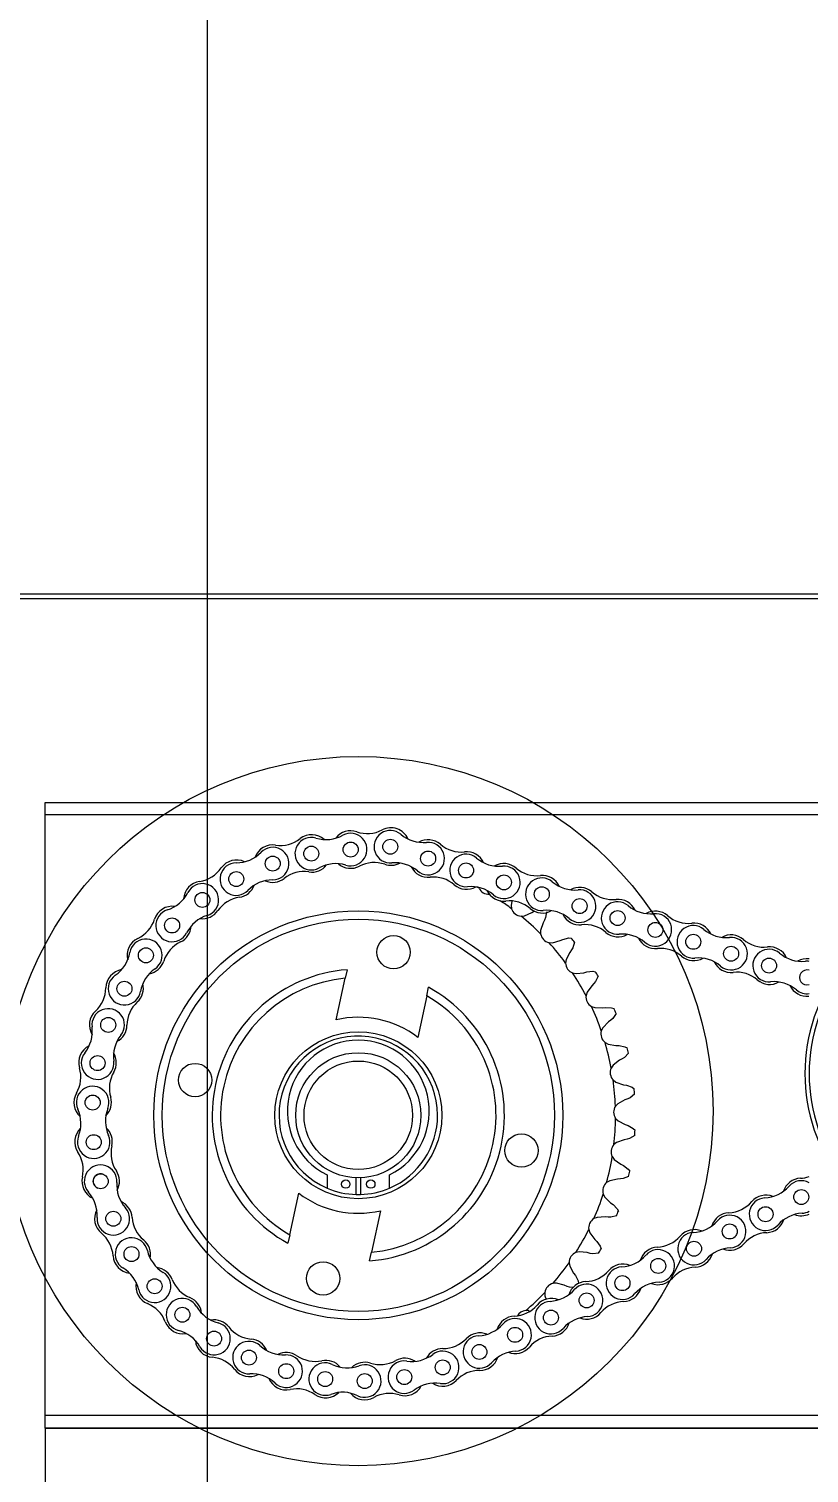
# Model space of a CAD drawing. Header units: millimetres. Extents: x 4754612 to 5801174, y 2368242 to 2777223.
# Drawn here: x 4952132.8 to 4952266.3, y 2582949.1 to 2583196.3 of the extents above; entities that cross this region are included whole.
import ezdxf

# ---------------------------------------------------------------- set-up
doc = ezdxf.new("R2010")
doc.units = ezdxf.units.MM
doc.header["$LTSCALE"] = 1000
doc.layers.add('(주)하나기공-LEADER', color=7, linetype='Continuous')
doc.layers.add('A-ELE-8', color=8, linetype='Continuous')

msp = doc.modelspace()

# ---------------------------------------------------------------- linework, layer by layer
at = {"layer": '(주)하나기공-LEADER', "color": 4}
msp.add_line((4952238.3, 2583098.764), (4952113.3, 2583098.764), dxfattribs=at)
at = {"layer": '(주)하나기공-LEADER', "color": 8, "linetype": 'ByBlock', "lineweight": -2}
for p, q in [((4952328.443, 2583061.764), (4952135.586, 2583061.764)), ((4952215.41, 2583046.93), (4952215.301, 2583046.299)), ((4952215.301, 2583046.299), (4952215.383, 2583045.707)), ((4952218.869, 2583045.053), (4952219.311, 2583045.333)), ((4952217.022, 2583044.431), (4952217.617, 2583044.496)), ((4952217.617, 2583044.496), (4952218.869, 2583045.053)), ((4952220.801, 2583043.302), (4952220.369, 2583042.001)), ((4952221.036, 2583043.769), (4952220.801, 2583043.302)), ((4952220.369, 2583042.001), (4952220.362, 2583041.403)), ((4952222.39, 2583039.873), (4952223.711, 2583040.237)), ((4952223.711, 2583040.237), (4952224.19, 2583040.448)), ((4952221.792, 2583039.897), (4952222.39, 2583039.873)), ((4952225.361, 2583038.217), (4952224.74, 2583036.996)), ((4952225.663, 2583038.644), (4952225.361, 2583038.217)), ((4952224.74, 2583036.996), (4952224.644, 2583036.405)), ((4952185.384, 2583026.692), (4952186.92, 2583033.801)), ((4952187.235, 2583035.262), (4952186.92, 2583033.801)), ((4952225.834, 2583034.703), (4952226.421, 2583034.59)), ((4952226.421, 2583034.59), (4952227.782, 2583034.753)), ((4952227.782, 2583034.753), (4952228.287, 2583034.89)), ((4952229.474, 2583032.887), (4952229.112, 2583032.51)), ((4952200.883, 2583030.784), (4952199.347, 2583023.675)), ((4952200.883, 2583030.784), (4952201.199, 2583032.245)), ((4952228.316, 2583031.395), (4952228.133, 2583030.825)), ((4952229.112, 2583032.51), (4952228.316, 2583031.395)), ((4952229.056, 2583028.965), (4952229.62, 2583028.765)), ((4952229.62, 2583028.765), (4952230.99, 2583028.724)), ((4952230.99, 2583028.724), (4952231.509, 2583028.784)), ((4952231.971, 2583026.308), (4952231.017, 2583025.323)), ((4952232.385, 2583026.626), (4952231.971, 2583026.308)), ((4952231.017, 2583025.323), (4952230.752, 2583024.787)), ((4952231.387, 2583022.81), (4952231.915, 2583022.528)), ((4952231.915, 2583022.528), (4952233.263, 2583022.284)), ((4952233.263, 2583022.284), (4952233.786, 2583022.266)), ((4952232.783, 2583018.917), (4952232.441, 2583018.426)), ((4952233.873, 2583019.748), (4952232.783, 2583018.917)), ((4952234.33, 2583020.002), (4952233.873, 2583019.748)), ((4952232.774, 2583016.377), (4952233.254, 2583016.019)), ((4952233.254, 2583016.019), (4952234.551, 2583015.576)), ((4952234.551, 2583015.576), (4952235.065, 2583015.481)), ((4952235.266, 2583013.161), (4952234.776, 2583012.979)), ((4952233.575, 2583012.319), (4952233.163, 2583011.885)), ((4952234.776, 2583012.979), (4952233.575, 2583012.319)), ((4952233.187, 2583009.808), (4952233.609, 2583009.384)), ((4952233.609, 2583009.384), (4952234.825, 2583008.752)), ((4952234.825, 2583008.752), (4952235.319, 2583008.581)), ((4952233.375, 2583005.677), (4952232.903, 2583005.309)), ((4952234.661, 2583006.15), (4952233.375, 2583005.677)), ((4952235.172, 2583006.257), (4952234.661, 2583006.15)), ((4952232.617, 2583003.252), (4952232.971, 2583002.769)), ((4952232.971, 2583002.769), (4952234.079, 2583001.964)), ((4952234.079, 2583001.964), (4952234.542, 2583001.721)), ((4952183.8, 2583000.153), (4952183.8, 2582997.866)), ((4952188.8, 2582996.769), (4952188.8, 2582999.627)), ((4952189.515, 2582999.627), (4952189.515, 2582996.769)), ((4952194.515, 2582997.866), (4952194.515, 2583000.153)), ((4952232.186, 2582999.139), (4952231.665, 2582998.845)), ((4952233.529, 2582999.415), (4952232.186, 2582999.139)), ((4952234.051, 2582999.445), (4952233.529, 2582999.415)), ((4952177.432, 2582989.888), (4952178.968, 2582996.997)), ((4952231.076, 2582996.854), (4952231.354, 2582996.324)), ((4952231.354, 2582996.324), (4952232.33, 2582995.362)), ((4952192.931, 2582993.98), (4952191.395, 2582986.871)), ((4952232.33, 2582995.362), (4952232.752, 2582995.053)), ((4952230.037, 2582992.851), (4952229.477, 2582992.638)), ((4952231.405, 2582992.924), (4952230.037, 2582992.851)), ((4952231.926, 2582992.875), (4952231.405, 2582992.924)), ((4952177.432, 2582989.888), (4952177.116, 2582988.427)), ((4952228.598, 2582990.757), (4952228.794, 2582990.191)), ((4952228.794, 2582990.191), (4952229.616, 2582989.095)), ((4952229.616, 2582989.095), (4952229.987, 2582988.726)), ((4952191.08, 2582985.41), (4952191.395, 2582986.871)), ((4952226.974, 2582986.953), (4952226.389, 2582986.826)), ((4952228.338, 2582986.821), (4952226.974, 2582986.953)), ((4952228.846, 2582986.696), (4952228.338, 2582986.821)), ((4952225.24, 2582985.097), (4952225.349, 2582984.509)), ((4952225.349, 2582984.509), (4952225.998, 2582983.302)), ((4952224.396, 2582981.244), (4952223.067, 2582981.578)), ((4952224.879, 2582981.045), (4952224.396, 2582981.244)), ((4952225.998, 2582983.302), (4952226.31, 2582982.882)), ((4952221.075, 2582980.001), (4952221.095, 2582979.403)), ((4952221.095, 2582979.403), (4952221.321, 2582978.774))]:
    msp.add_line(p, q, dxfattribs=at)
at = {"layer": '(주)하나기공-LEADER', "color": 1}
for q in [(4952135.586, 2582928.193), (4952328.443, 2582956.764)]:
    msp.add_line((4952135.586, 2582956.764), q, dxfattribs=at)
at = {"layer": '(주)하나기공-LEADER', "color": 4}
msp.add_lwpolyline([(4952412.443, 2583098.764), (4952113.3, 2583098.764), (4952113.3, 2583099.621), (4952113.3, 2583099.621), (4952412.443, 2583099.621)], dxfattribs=at)
at = {"layer": '(주)하나기공-LEADER', "color": 8, "linetype": 'ByBlock', "lineweight": -2}
msp.add_lwpolyline([(4952328.443, 2582958.907), (4952135.586, 2582958.907), (4952135.586, 2583061.764), (4952135.586, 2583063.907), (4952328.443, 2583063.907), (4952328.443, 2583061.764)], close=True, dxfattribs=at)
for points in [[(4952221.35, 2583045.174), (4952221.205, 2583044.179), (4952221.036, 2583043.769)], [(4952224.19, 2583040.448), (4952225.163, 2583040.69), (4952225.609, 2583040.689)], [(4952226.183, 2583039.987), (4952225.891, 2583039.024), (4952225.663, 2583038.644)], [(4952228.287, 2583034.89), (4952229.285, 2583034.984), (4952229.726, 2583034.917)], [(4952230.188, 2583034.137), (4952229.756, 2583033.229), (4952229.474, 2583032.887)], [(4952231.509, 2583028.784), (4952232.511, 2583028.728), (4952232.937, 2583028.596)], [(4952233.277, 2583027.756), (4952232.715, 2583026.922), (4952232.385, 2583026.626)], [(4952233.786, 2583022.266), (4952234.768, 2583022.062), (4952235.169, 2583021.867)], [(4952235.381, 2583020.986), (4952234.701, 2583020.245), (4952234.33, 2583020.002)], [(4952235.065, 2583015.481), (4952236.006, 2583015.133), (4952236.374, 2583014.88)], [(4952236.452, 2583013.978), (4952235.669, 2583013.347), (4952235.266, 2583013.161)], [(4952235.319, 2583008.581), (4952236.198, 2583008.097), (4952236.524, 2583007.792)], [(4952236.467, 2583006.888), (4952235.598, 2583006.381), (4952235.172, 2583006.257)], [(4952234.542, 2583001.721), (4952235.339, 2583001.111), (4952235.616, 2583000.761)], [(4952235.425, 2582999.876), (4952234.49, 2582999.503), (4952234.051, 2582999.445)], [(4952232.752, 2582995.053), (4952233.448, 2582994.331), (4952233.67, 2582993.944)], [(4952233.349, 2582993.097), (4952232.369, 2582992.868), (4952231.926, 2582992.875)], [(4952229.987, 2582988.726), (4952230.568, 2582987.909), (4952230.73, 2582987.493)], [(4952230.286, 2582986.703), (4952229.283, 2582986.623), (4952228.846, 2582986.696)], [(4952223.067, 2582981.578), (4952222.587, 2582981.563), (4952222.47, 2582981.54)], [(4952225.927, 2582980.863), (4952225.301, 2582980.907), (4952224.879, 2582981.045)], [(4952226.31, 2582982.882), (4952226.763, 2582981.987), (4952226.861, 2582981.552)], [(4952218.402, 2582976.845), (4952218.224, 2582976.882), (4952217.806, 2582976.896)], [(4952328.443, 2582958.907), (4952328.443, 2582956.764), (4952135.586, 2582956.764), (4952135.586, 2582958.907)]]:
    msp.add_lwpolyline(points, dxfattribs=at)
for centre, radius in [((4952189.157, 2583011.05), 60.714), ((4952194.636, 2583056.324), 1.282), ((4952181.101, 2583055.134), 1.282), ((4952187.85, 2583055.834), 1.282), ((4952201.11, 2583054.291), 1.282), ((4952174.513, 2583053.433), 1.282), ((4952207.601, 2583052.253), 1.282), ((4952168.269, 2583050.777), 1.282), ((4952214.075, 2583050.22), 1.282), ((4952162.474, 2583047.212), 1.282), ((4952220.566, 2583048.181), 1.282), ((4952189.157, 2583010.336), 35), ((4952227.04, 2583046.148), 1.282), ((4952233.531, 2583044.11), 1.282), ((4952189.157, 2583010.336), 33.571), ((4952157.289, 2583042.835), 1.282), ((4952240.005, 2583042.077), 1.282), ((4952195.191, 2583038.263), 2.857), ((4952246.496, 2583040.038), 1.282), ((4952152.8, 2583037.722), 1.282), ((4952252.97, 2583038.005), 1.282), ((4952259.461, 2583035.966), 1.282), ((4952149.133, 2583032.013), 1.282), ((4952146.349, 2583025.805), 1.282), ((4952189.157, 2583010.336), 14.286), ((4952144.525, 2583019.269), 1.282), ((4952189.157, 2583010.336), 10.714), ((4952161.23, 2583016.37), 2.857), ((4952189.157, 2583010.336), 9.286), ((4952143.692, 2583012.516), 1.282), ((4952143.873, 2583005.733), 1.282), ((4952217.084, 2583004.302), 2.857), ((4952145.065, 2582999.035), 1.282), ((4952187.015, 2582998.55), 0.714), ((4952191.3, 2582998.55), 0.714), ((4952264.968, 2582996.341), 1.282), ((4952147.229, 2582992.621), 1.282), ((4952258.855, 2582993.395), 1.282), ((4952252.726, 2582990.442), 1.282), ((4952246.613, 2582987.496), 1.282), ((4952150.337, 2582986.569), 1.282), ((4952240.484, 2582984.542), 1.282), ((4952183.123, 2582982.409), 2.857), ((4952154.302, 2582981.062), 1.282), ((4952234.371, 2582981.597), 1.282), ((4952228.242, 2582978.643), 1.282), ((4952159.055, 2582976.194), 1.282), ((4952222.129, 2582975.697), 1.282), ((4952216, 2582972.744), 1.282), ((4952164.465, 2582972.098), 1.282), ((4952209.881, 2582969.81), 1.282), ((4952170.44, 2582968.845), 1.282), ((4952176.816, 2582966.523), 1.282), ((4952183.485, 2582965.173), 1.282), ((4952190.262, 2582964.832), 1.282), ((4952197.032, 2582965.504), 1.282), ((4952203.609, 2582967.173), 1.282)]:
    msp.add_circle(centre, radius, dxfattribs=at)
for centre, radius, start, end in [((4952175.829, 2583062.049), 5.502, 261.31707, 307.88435), ((4952181.101, 2583055.134), 2.786, 73.17976, 298.66144), ((4952181.181, 2583055.17), 3.214, 47.82673, 127.88435), ((4952183.64, 2583063.536), 5.991, 253.17975, 298.66144), ((4952187.85, 2583055.834), 3.214, 70.96624, 142.84461), ((4952187.85, 2583055.834), 2.786, 253.17976, 118.66143), ((4952190.693, 2583064.074), 5.502, 250.96624, 297.53351), ((4952194.636, 2583056.324), 2.786, 49.82447, 275.30615), ((4952194.722, 2583056.345), 3.214, 24.00427, 117.53351), ((4952200.298, 2583063.031), 5.991, 229.82446, 275.30615), ((4952168.223, 2583059.554), 5.991, 270.30138, 315.78306), ((4952174.513, 2583053.433), 3.214, 81.31707, 159.96623), ((4952174.513, 2583053.433), 2.786, 270.30138, 135.78305), ((4952201.11, 2583054.291), 2.786, 229.82447, 95.30614), ((4952201.11, 2583054.291), 3.214, 49.40097, 119.48932), ((4952206.782, 2583060.909), 5.502, 229.40097, 275.96825), ((4952207.688, 2583052.241), 3.214, 24.81499, 95.96825), ((4952161.195, 2583055.833), 5.502, 278.43869, 325.00597), ((4952168.269, 2583050.777), 2.786, 90.30138, 315.78306), ((4952168.335, 2583050.835), 3.214, 64.94835, 145.00597), ((4952181.181, 2583055.17), 3.214, 261.23852, 322.47151), ((4952185.31, 2583047.433), 5.991, 73.17975, 118.66144), ((4952187.85, 2583055.834), 3.214, 228.99659, 297.61206), ((4952191.877, 2583048.136), 5.474, 70.88769, 117.61206), ((4952194.722, 2583056.345), 3.214, 250.88769, 298.54182), ((4952195.448, 2583047.585), 5.991, 49.82447, 95.30615), ((4952201.11, 2583054.291), 3.214, 205.6413, 276.0468), ((4952207.601, 2583052.253), 2.786, 49.82447, 275.30615), ((4952213.263, 2583058.959), 5.991, 229.82446, 275.30615), ((4952214.075, 2583050.22), 2.786, 229.82447, 95.30614), ((4952214.075, 2583050.22), 3.214, 49.40097, 119.48932), ((4952219.747, 2583056.838), 5.502, 229.40097, 275.96825), ((4952162.474, 2583047.212), 3.214, 98.43869, 177.08785), ((4952174.559, 2583044.656), 5.991, 90.30138, 135.78306), ((4952174.513, 2583053.433), 3.214, 246.11821, 307.9629), ((4952179.858, 2583046.583), 5.474, 81.23852, 127.9629), ((4952202.025, 2583045.651), 5.474, 49.32242, 96.0468), ((4952220.566, 2583048.181), 2.786, 49.82447, 275.30615), ((4952220.653, 2583048.169), 3.214, 24.81499, 95.96825), ((4952226.228, 2583054.887), 5.991, 229.82446, 275.30615), ((4952154.661, 2583051.21), 5.991, 287.423, 332.90468), ((4952162.474, 2583047.212), 2.786, 287.423, 152.90468), ((4952169.599, 2583042.239), 5.474, 98.36014, 145.08452), ((4952168.335, 2583050.835), 3.214, 278.36014, 339.59313), ((4952207.688, 2583052.241), 3.214, 229.32242, 299.50049), ((4952208.413, 2583043.513), 5.991, 49.82447, 95.30615), ((4952189.157, 2583010.336), 44.033, 62.01601, 62.55931), ((4952211.459, 2583050.019), 1.824, 205.98142, 273.66564), ((4952214.075, 2583050.22), 3.214, 205.6413, 276.0468), ((4952227.04, 2583046.148), 2.786, 229.82447, 95.30614), ((4952227.04, 2583046.148), 3.214, 49.40097, 119.48932), ((4952232.712, 2583052.766), 5.502, 229.40097, 275.96825), ((4952157.335, 2583042.91), 3.214, 82.06997, 162.12759), ((4952157.289, 2583042.835), 2.786, 107.423, 332.90468), ((4952162.474, 2583047.212), 3.214, 263.23983, 325.08452), ((4952189.157, 2583010.336), 44.033, 53.44458, 56.53543), ((4952214.99, 2583041.58), 5.474, 49.32242, 96.0468), ((4952217.124, 2583046.252), 1.824, 197.40999, 266.77716), ((4952220.653, 2583048.169), 3.214, 229.32242, 299.50049), ((4952221.378, 2583039.442), 5.991, 49.82447, 95.30615), ((4952233.531, 2583044.11), 2.786, 49.82447, 275.30615), ((4952233.618, 2583044.097), 3.214, 24.81499, 95.96825), ((4952239.193, 2583050.816), 5.991, 229.82446, 275.30615), ((4952240.005, 2583042.077), 3.214, 49.40097, 119.48932), ((4952149.04, 2583045.585), 5.502, 295.56032, 342.12759), ((4952157.335, 2583042.91), 3.214, 295.48177, 356.71476), ((4952165.102, 2583038.838), 5.991, 107.423, 152.90468), ((4952189.157, 2583010.336), 44.033, 44.87316, 50.74257), ((4952227.04, 2583046.148), 3.214, 205.6413, 276.0468), ((4952227.955, 2583037.508), 5.474, 49.32242, 96.0468), ((4952240.005, 2583042.077), 2.786, 229.82447, 95.30614), ((4952245.677, 2583048.694), 5.502, 229.40097, 275.96825), ((4952246.496, 2583040.038), 2.786, 49.82447, 275.30615), ((4952246.583, 2583040.026), 3.214, 24.81499, 95.96825), ((4952152.8, 2583037.722), 3.214, 115.56032, 194.20947), ((4952152.8, 2583037.722), 2.786, 304.54462, 170.0263), ((4952222.165, 2583041.683), 1.824, 188.83856, 258.20573), ((4952189.157, 2583010.336), 47.435, 38.68928, 39.78359), ((4952233.618, 2583044.097), 3.214, 229.32242, 299.50049), ((4952234.343, 2583035.37), 5.991, 49.82447, 95.30615), ((4952240.005, 2583042.077), 3.214, 205.6413, 276.0468), ((4952252.158, 2583046.744), 5.991, 229.82446, 275.30615), ((4952252.97, 2583038.005), 2.786, 229.82447, 95.30614), ((4952252.97, 2583038.005), 3.214, 49.40097, 119.48932), ((4952258.642, 2583044.623), 5.502, 229.40097, 275.96825), ((4952144.156, 2583039.242), 5.991, 304.54462, 350.0263), ((4952161.073, 2583035.067), 5.474, 115.48177, 162.20614), ((4952189.157, 2583010.336), 44.033, 36.30173, 42.17114), ((4952240.92, 2583033.437), 5.474, 49.32242, 96.0468), ((4952259.461, 2583035.966), 2.786, 49.82447, 275.30615), ((4952259.548, 2583035.954), 3.214, 24.81499, 95.96825), ((4952265.123, 2583042.673), 5.991, 229.82446, 275.30615), ((4952157.777, 2583030.493), 5.991, 124.54462, 170.0263), ((4952152.8, 2583037.722), 3.214, 280.36145, 342.20614), ((4952226.468, 2583036.413), 1.824, 180.26714, 249.6343), ((4952246.583, 2583040.026), 3.214, 229.32242, 299.50049), ((4952247.308, 2583031.299), 5.991, 49.82447, 95.30615), ((4952252.97, 2583038.005), 3.214, 205.6413, 276.0468), ((4952265.935, 2583033.933), 3.214, 83.21375, 119.48932), ((4952295.6, 2583017.479), 30, 141.83714, 218.16286), ((4952265.935, 2583033.933), 2.786, 82.16359, 95.30614), ((4952295.6, 2583017.479), 29.286, 141.14106, 218.85894), ((4952149.156, 2583032.098), 3.214, 99.19159, 179.24921), ((4952149.133, 2583032.013), 2.786, 124.54462, 350.02631), ((4952149.156, 2583032.098), 3.214, 312.60339, 13.83638), ((4952189.157, 2583010.336), 25, 94.40941, 241.20631), ((4952189.157, 2583010.336), 23.571, 95.44756, 240.16816), ((4952189.157, 2583010.336), 44.033, 27.7303, 33.59971), ((4952189.157, 2583010.336), 47.435, 30.11785, 31.21216), ((4952253.885, 2583029.365), 5.474, 49.32242, 96.0468), ((4952259.548, 2583035.954), 3.214, 229.32242, 299.50049), ((4952260.273, 2583027.227), 5.991, 49.82447, 95.30615), ((4952265.935, 2583033.933), 1.282, 72.76826, 287.23174), ((4952140.44, 2583032.212), 5.502, 312.68194, 359.24921), ((4952189.157, 2583010.336), 25, 274.40941, 61.20631), ((4952189.157, 2583010.336), 23.571, 275.44756, 60.16816), ((4952229.938, 2583030.561), 1.824, 171.69571, 241.06288), ((4952265.935, 2583033.933), 3.214, 205.6413, 276.0468), ((4952265.935, 2583033.933), 2.786, 229.82447, 277.83641), ((4952146.349, 2583025.805), 3.214, 132.68194, 211.33109), ((4952146.349, 2583025.805), 2.786, 321.66624, 187.14792), ((4952155.037, 2583025.703), 5.474, 132.60339, 179.32776), ((4952189.157, 2583010.336), 44.033, 19.15887, 25.02828), ((4952189.157, 2583010.336), 47.435, 21.54643, 22.64073), ((4952137.64, 2583024.713), 5.991, 321.66624, 7.14793), ((4952146.349, 2583025.805), 3.214, 297.48307, 359.32776), ((4952189.157, 2583010.336), 16.786, 52.62353, 102.9922), ((4952153.234, 2583020.361), 5.991, 141.66624, 187.14792), ((4952189.157, 2583010.336), 13.571, 0, 246.75044), ((4952189.157, 2583011.05), 12.143, 296.17897, 243.82103), ((4952232.497, 2583024.257), 1.824, 163.12428, 232.49145), ((4952144.522, 2583019.357), 3.214, 116.31321, 196.37084), ((4952144.525, 2583019.269), 2.786, 141.66625, 7.14793), ((4952144.522, 2583019.357), 3.214, 329.72501, 30.958), ((4952189.157, 2583010.336), 44.033, 10.58744, 16.45686), ((4952189.157, 2583010.336), 47.435, 12.975, 14.0693), ((4952136.159, 2583016.9), 5.502, 329.80356, 16.37084), ((4952234.088, 2583017.642), 1.824, 154.55285, 223.92002), ((4952152.025, 2583014.977), 5.474, 149.72501, 196.44939), ((4952189.157, 2583010.336), 44.033, 2.01601, 7.88543), ((4952143.692, 2583012.516), 3.214, 149.80356, 228.45272), ((4952143.692, 2583012.516), 2.786, 338.78787, 204.26954), ((4952143.692, 2583012.516), 3.214, 314.60469, 16.44939), ((4952189.157, 2583010.336), 47.435, 4.40357, 5.49787), ((4952135.691, 2583008.909), 5.991, 338.78786, 24.26955), ((4952151.875, 2583009.341), 5.991, 158.78786, 204.26954), ((4952234.675, 2583010.864), 1.824, 145.98142, 215.34859), ((4952143.844, 2583005.816), 3.214, 133.43484, 213.49246), ((4952143.844, 2583005.816), 3.214, 346.84663, 48.07962), ((4952189.157, 2583010.336), 13.571, 293.24956, 0), ((4952189.157, 2583010.336), 44.033, 353.44458, 359.314), ((4952143.873, 2583005.733), 2.786, 158.78787, 24.26955), ((4952189.157, 2583010.336), 47.435, 355.83214, 356.92644), ((4952136.575, 2583001.006), 5.502, 346.92518, 33.49246), ((4952152.304, 2583003.839), 5.474, 166.84663, 213.57101), ((4952189.157, 2583010.336), 44.033, 344.87316, 350.74257), ((4952234.246, 2583004.074), 1.824, 137.40999, 206.77716), ((4952145.041, 2582999.044), 2.786, 356.07016, 221.55184), ((4952145.065, 2582999.035), 3.214, 331.2169, 33.57101), ((4952189.157, 2583010.336), 47.435, 347.26071, 348.35502), ((4952145.065, 2582999.035), 3.214, 166.92518, 245.22778), ((4952145.041, 2582999.044), 1.282, 68.27074, 249.45061), ((4952153.797, 2582998.443), 5.991, 176.07016, 221.55184), ((4952232.809, 2582997.424), 1.824, 128.83856, 198.20573), ((4952258.398, 2583002.16), 5.991, 272.98771, 318.46939), ((4952264.968, 2582996.341), 3.214, 92.56421, 162.65256), ((4952264.968, 2582996.341), 2.786, 61.09113, 138.46938), ((4952264.578, 2583005.048), 5.502, 272.56421, 288.40028), ((4952138.472, 2582993.223), 5.991, 356.07016, 41.55184), ((4952189.157, 2583010.336), 16.786, 232.62353, 282.9922), ((4952189.157, 2583010.336), 13.571, 246.75044, 268.49204), ((4952189.157, 2583010.336), 13.571, 268.49204, 271.50796), ((4952189.157, 2583010.336), 13.571, 271.50796, 293.24956), ((4952189.157, 2583010.336), 44.033, 336.30173, 342.17114), ((4952258.855, 2582993.395), 2.786, 92.98771, 318.46939), ((4952258.927, 2582993.446), 3.214, 67.97823, 139.13149), ((4952147.229, 2582992.621), 3.214, 151.88699, 230.67126), ((4952147.229, 2582992.621), 2.786, 176.07016, 41.55183), ((4952147.229, 2582992.621), 3.214, 4.02544, 65.73501), ((4952189.157, 2583010.336), 47.435, 338.68928, 339.78359), ((4952252.726, 2582990.442), 3.214, 92.56421, 162.65256), ((4952252.336, 2582999.149), 5.502, 272.56421, 319.13149), ((4952265.426, 2582987.576), 5.991, 92.98771, 138.46939), ((4952264.968, 2582996.341), 3.214, 248.80454, 294.76909), ((4952264.968, 2582996.341), 2.786, 272.98771, 298.90887), ((4952155.923, 2582993.233), 5.502, 184.02544, 230.59271), ((4952230.397, 2582991.062), 1.824, 120.26714, 189.6343), ((4952246.156, 2582996.261), 5.991, 272.98771, 318.46939), ((4952252.726, 2582990.442), 2.786, 272.98771, 138.46938), ((4952258.927, 2582993.446), 3.214, 272.48566, 342.66374), ((4952141.722, 2582985.9), 5.474, 3.94689, 50.67126), ((4952150.337, 2582986.569), 2.786, 13.00975, 238.49143), ((4952150.39, 2582986.498), 3.214, 348.36465, 50.59271), ((4952189.157, 2583010.336), 44.033, 327.7303, 333.59971), ((4952240.094, 2582993.249), 5.502, 272.56421, 319.13149), ((4952246.613, 2582987.496), 2.786, 92.98771, 318.46939), ((4952246.685, 2582987.546), 3.214, 67.97823, 139.13149), ((4952252.726, 2582990.442), 3.214, 248.80454, 319.21004), ((4952259.304, 2582984.766), 5.474, 92.48566, 139.21004), ((4952150.39, 2582986.498), 3.214, 183.94689, 263.06552), ((4952158.889, 2582988.545), 5.991, 193.00974, 238.49143), ((4952227.064, 2582985.131), 1.824, 111.69571, 181.06288), ((4952189.157, 2583010.336), 47.435, 330.11785, 331.21216), ((4952233.913, 2582990.362), 5.991, 272.98771, 318.46939), ((4952240.484, 2582984.542), 3.214, 92.56421, 162.65256), ((4952240.484, 2582984.542), 2.786, 272.98771, 138.46938), ((4952246.685, 2582987.546), 3.214, 272.48566, 342.66374), ((4952253.183, 2582981.676), 5.991, 92.98771, 138.46939), ((4952145.75, 2582979.086), 5.991, 13.00974, 58.49142), ((4952154.302, 2582981.062), 2.786, 193.00974, 58.49142), ((4952154.302, 2582981.062), 3.214, 21.14706, 82.67459), ((4952189.157, 2583010.336), 44.033, 319.15887, 325.02828), ((4952227.852, 2582987.35), 5.502, 272.56421, 319.13149), ((4952234.371, 2582981.597), 2.786, 92.98771, 318.46939), ((4952234.443, 2582981.647), 3.214, 67.97823, 139.13149), ((4952247.062, 2582978.866), 5.474, 92.48566, 139.21004), ((4952154.302, 2582981.062), 3.214, 168.82657, 247.79289), ((4952162.431, 2582984.207), 5.502, 201.14706, 247.71434), ((4952222.884, 2582979.763), 1.824, 103.12428, 172.49145), ((4952228.242, 2582978.643), 3.214, 92.56421, 162.65256), ((4952228.242, 2582978.643), 2.786, 272.98771, 138.46938), ((4952240.941, 2582975.777), 5.991, 92.98771, 138.46939), ((4952240.484, 2582984.542), 3.214, 248.80454, 319.21004), ((4952159.055, 2582976.194), 2.786, 30.13137, 255.61305), ((4952159.126, 2582976.142), 3.214, 5.48628, 67.71434), ((4952189.157, 2583010.336), 44.033, 310.58744, 316.45686), ((4952222.129, 2582975.697), 2.786, 92.98771, 318.46939), ((4952222.201, 2582975.748), 3.214, 67.97823, 139.13149), ((4952221.671, 2582984.462), 5.991, 272.98771, 318.46939), ((4952234.82, 2582972.967), 5.474, 92.48566, 139.21004), ((4952234.443, 2582981.647), 3.214, 272.48566, 342.66374), ((4952151.018, 2582973.018), 5.474, 21.06851, 67.79289), ((4952166.646, 2582980.6), 5.991, 210.13136, 255.61305), ((4952216, 2582972.744), 3.214, 92.56421, 162.54503), ((4952215.61, 2582981.451), 5.502, 272.56421, 319.13149), ((4952217.95, 2582975.078), 1.824, 94.55285, 149.51461), ((4952228.242, 2582978.643), 3.214, 248.80454, 319.21004), ((4952159.126, 2582976.142), 3.214, 201.06851, 280.18714), ((4952156.874, 2582967.692), 5.991, 30.13136, 75.61304), ((4952164.465, 2582972.098), 2.786, 210.13137, 75.61304), ((4952164.465, 2582972.098), 3.214, 38.26868, 99.79622), ((4952171.308, 2582977.496), 5.502, 218.26868, 264.83596), ((4952209.44, 2582978.575), 5.991, 272.88018, 318.36186), ((4952216, 2582972.744), 2.786, 272.88018, 138.36185), ((4952222.201, 2582975.748), 3.214, 272.48566, 342.66374), ((4952228.699, 2582969.878), 5.991, 92.98771, 138.46939), ((4952164.465, 2582972.098), 3.214, 185.9482, 264.91451), ((4952170.44, 2582968.845), 2.786, 47.25299, 272.73467), ((4952170.523, 2582968.816), 3.214, 22.6079, 84.83596), ((4952203.665, 2582975.889), 5.502, 269.63355, 316.20082), ((4952209.881, 2582969.81), 2.786, 92.88018, 318.36186), ((4952209.956, 2582969.857), 3.214, 67.98891, 136.20082), ((4952222.578, 2582967.068), 5.474, 92.48566, 139.21004), ((4952163.695, 2582963.444), 5.474, 38.19013, 84.91451), ((4952176.398, 2582975.29), 5.991, 227.25299, 272.73467), ((4952176.816, 2582966.523), 2.786, 227.25299, 92.73466), ((4952176.816, 2582966.523), 3.214, 55.3903, 116.91784), ((4952181.767, 2582973.697), 5.502, 235.3903, 281.95758), ((4952197.117, 2582965.527), 3.214, 56.85114, 119.0792), ((4952198.33, 2582974.185), 5.991, 261.49623, 306.97791), ((4952203.609, 2582967.173), 3.214, 89.63355, 151.16108), ((4952203.609, 2582967.173), 2.786, 261.49623, 126.97791), ((4952209.956, 2582969.857), 3.214, 269.555, 342.68232), ((4952216.441, 2582963.978), 5.991, 92.88018, 138.36186), ((4952216, 2582972.744), 3.214, 248.69701, 319.21004), ((4952170.523, 2582968.816), 3.214, 218.19013, 297.30876), ((4952170.859, 2582960.078), 5.991, 47.25299, 92.73467), ((4952183.485, 2582965.173), 2.786, 64.37461, 289.85629), ((4952183.573, 2582965.17), 3.214, 39.72952, 101.95758), ((4952187.281, 2582973.087), 5.991, 244.37461, 289.85629), ((4952190.262, 2582964.832), 3.214, 72.51192, 134.03946), ((4952190.262, 2582964.832), 2.786, 244.37461, 109.85629), ((4952192.881, 2582973.145), 5.502, 252.51192, 299.0792), ((4952197.032, 2582965.504), 2.786, 81.49623, 306.97791), ((4952209.888, 2582961.169), 5.474, 89.555, 136.27937), ((4952176.816, 2582966.523), 3.214, 203.06982, 282.03613), ((4952197.117, 2582965.527), 3.214, 252.43337, 331.55201), ((4952202.311, 2582958.493), 5.991, 81.49623, 126.97791), ((4952203.609, 2582967.173), 3.214, 237.31306, 316.27937), ((4952178.628, 2582958.026), 5.474, 55.31175, 102.03613), ((4952183.573, 2582965.17), 3.214, 235.31175, 314.43039), ((4952186.466, 2582956.918), 5.991, 64.37461, 109.85629), ((4952190.262, 2582964.832), 3.214, 220.19144, 299.15775), ((4952194.495, 2582957.244), 5.474, 72.43337, 119.15775)]:
    msp.add_arc(centre, radius, start, end, dxfattribs=at)
at = {"layer": 'A-ELE-8'}
msp.add_line((4952163.3, 2586649.621), (4952163.3, 2577749.621), dxfattribs=at)

doc.saveas('drawing.dxf')
